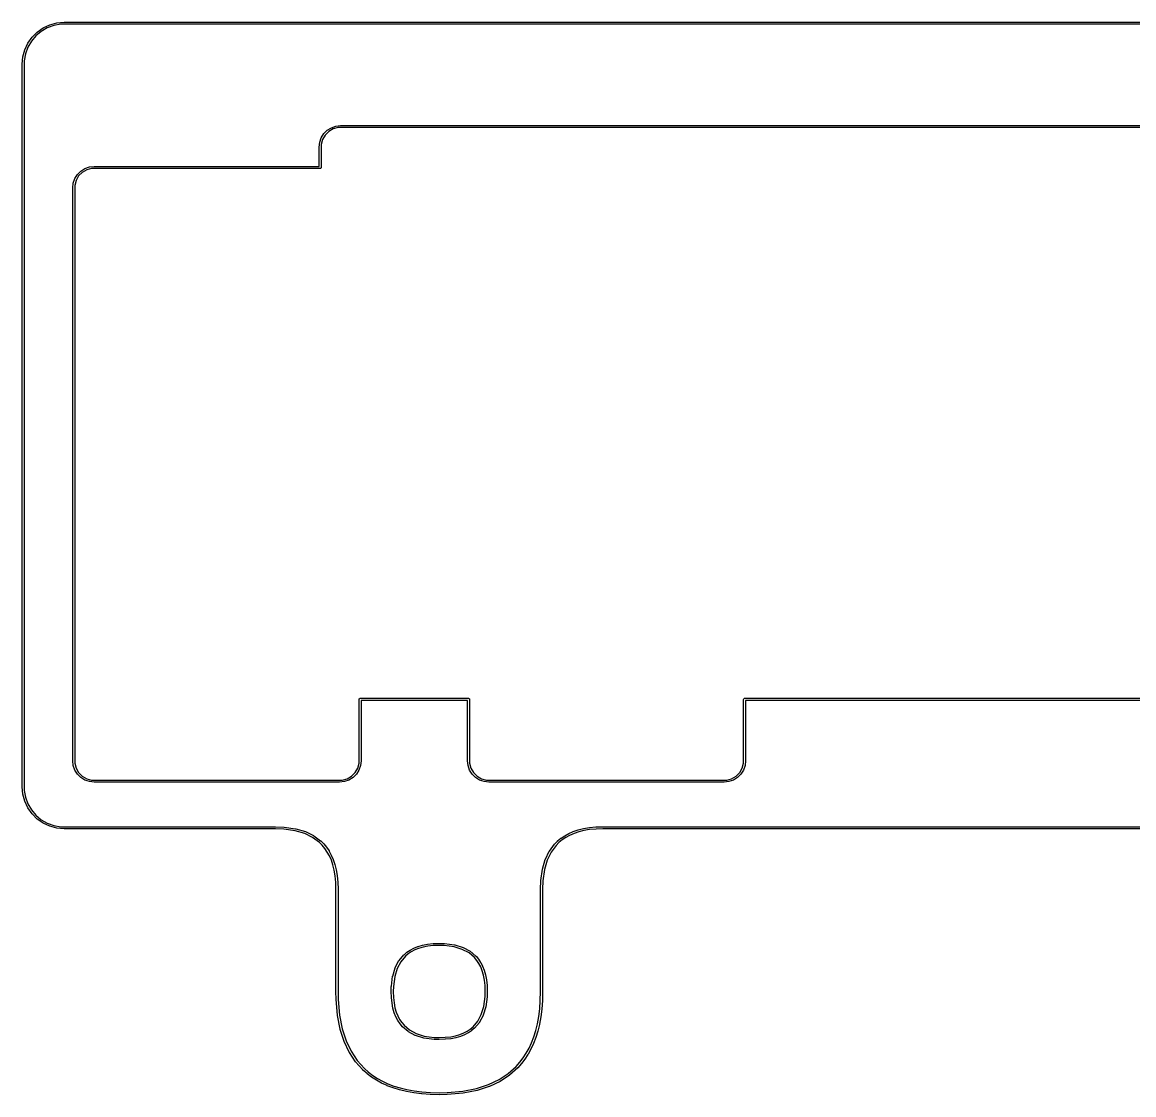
# Model space of a CAD drawing. Extents: x 16 to 363, y -178 to -8.
# Drawn here: x 278.75 to 305.93, y -178.13 to -151.91 of the extents above; entities that cross this region are included whole.
import ezdxf

# ---------------------------------------------------------------- set-up
doc = ezdxf.new("R2010")
doc.units = 0
doc.layers.add('BLACK', color=7, linetype='CONTINUOUS')

msp = doc.modelspace()

# ---------------------------------------------------------------- linework, layer by layer
at = {"layer": 'BLACK', "linetype": 'CONTINUOUS'}
for p, q in [((278.992467, -152.27766), (279.118807, -152.151328)), ((279.21629, -152.134804), (279.0856, -152.244459)), ((279.118807, -152.151328), (279.265165, -152.048855)), ((279.364036, -152.049511), (279.21629, -152.134804)), ((279.265165, -152.048855), (279.427094, -151.973354)), ((279.524349, -151.99117), (279.364036, -152.049511)), ((279.427094, -151.973354), (279.599674, -151.927121)), ((279.692358, -151.961554), (279.524349, -151.99117)), ((279.599674, -151.927121), (279.777119, -151.911606)), ((279.777658, -151.961559), (279.692358, -151.961554)), ((279.777119, -151.911606), (279.777659, -151.911499)), ((279.777659, -151.961499), (279.777658, -151.961498)), ((279.777658, -151.961498), (279.777658, -151.961499)), ((279.777658, -151.961499), (279.777658, -151.961559)), ((279.777659, -151.911499), (350.712573, -151.911499)), ((350.712573, -151.961499), (279.777659, -151.961499)), ((278.814475, -152.585936), (278.889985, -152.424011)), ((278.889985, -152.424011), (278.992467, -152.27766)), ((278.975938, -152.375142), (278.890635, -152.522883)), ((279.0856, -152.244459), (278.975938, -152.375142)), ((278.768231, -152.758513), (278.814475, -152.585936)), ((278.832285, -152.683193), (278.802659, -152.8512)), ((278.890635, -152.522883), (278.832285, -152.683193)), ((278.752659, -152.936497), (278.768231, -152.758513)), ((278.752659, -152.936499), (278.752659, -152.936497)), ((278.752659, -170.601499), (278.752659, -152.936499)), ((278.802659, -152.8512), (278.802659, -152.936497)), ((278.802659, -152.936497), (278.802659, -152.936499)), ((278.802659, -152.936499), (278.802659, -170.601499)), ((286.12656, -154.634173), (286.20969, -154.551046)), ((286.245364, -154.581414), (286.156926, -154.669848)), ((286.20969, -154.551046), (286.309233, -154.488503)), ((286.353678, -154.518883), (286.245364, -154.581414)), ((286.309233, -154.488503), (286.420199, -154.449678)), ((286.474485, -154.486517), (286.353678, -154.518883)), ((286.420199, -154.449678), (286.536775, -154.436547)), ((286.537019, -154.48652), (286.474485, -154.486517)), ((286.536775, -154.436547), (286.53702, -154.436499)), ((286.53702, -154.486499), (286.537019, -154.486498)), ((286.537019, -154.486498), (286.537019, -154.486499)), ((286.537019, -154.486499), (286.537019, -154.48652)), ((286.53702, -154.436499), (328.11202, -154.436499)), ((328.112019, -154.486499), (286.53702, -154.486499)), ((286.012021, -154.961494), (286.025183, -154.844677)), ((286.025183, -154.844677), (286.064012, -154.733714)), ((286.094391, -154.778159), (286.06202, -154.898965)), ((286.064012, -154.733714), (286.12656, -154.634173)), ((286.156926, -154.669848), (286.094391, -154.778159)), ((286.01202, -154.961499), (286.012021, -154.961494)), ((286.01202, -155.436499), (286.01202, -154.961499)), ((286.06202, -154.898965), (286.06202, -154.961499)), ((286.06202, -154.961499), (286.06202, -155.461499)), ((280.039012, -155.733714), (280.10156, -155.634173)), ((280.131926, -155.669848), (280.069391, -155.778159)), ((280.10156, -155.634173), (280.18469, -155.551046)), ((280.220364, -155.581414), (280.131926, -155.669848)), ((280.18469, -155.551046), (280.284233, -155.488503)), ((280.328678, -155.518883), (280.220364, -155.581414)), ((280.284233, -155.488503), (280.395199, -155.449678)), ((280.449485, -155.486517), (280.328678, -155.518883)), ((280.395199, -155.449678), (280.511775, -155.436547)), ((280.512019, -155.48652), (280.449485, -155.486517)), ((280.511775, -155.436547), (280.51202, -155.436499)), ((280.51202, -155.486499), (280.512019, -155.486498)), ((280.512019, -155.486498), (280.512019, -155.486499)), ((280.512019, -155.486499), (280.512019, -155.48652)), ((280.51202, -155.436499), (286.01202, -155.436499)), ((286.03702, -155.486499), (280.51202, -155.486499)), ((286.046587, -155.484596), (286.03702, -155.486499)), ((286.060117, -155.471066), (286.046587, -155.484596)), ((286.06202, -155.461499), (286.060117, -155.471066)), ((279.98702, -155.961499), (279.987021, -155.961494)), ((279.98702, -169.961499), (279.98702, -155.961499)), ((279.987021, -155.961494), (280.000183, -155.844677)), ((280.000183, -155.844677), (280.039012, -155.733714)), ((280.069391, -155.778159), (280.03702, -155.898965)), ((280.03702, -155.898965), (280.03702, -155.961499)), ((280.03702, -155.961499), (280.03702, -169.961499)), ((286.98702, -168.461499), (286.988923, -168.451932)), ((286.98702, -169.961499), (286.98702, -168.461499)), ((286.988923, -168.451932), (287.002453, -168.438402)), ((287.002453, -168.438402), (287.01202, -168.436499)), ((287.01202, -168.436499), (289.66202, -168.436499)), ((289.66202, -168.436499), (289.671587, -168.438402)), ((289.671587, -168.438402), (289.685117, -168.451932)), ((289.685117, -168.451932), (289.68702, -168.461499)), ((289.68702, -168.461499), (289.68702, -169.961499)), ((296.38702, -168.461499), (296.388923, -168.451932)), ((296.38702, -169.961499), (296.38702, -168.461499)), ((296.388923, -168.451932), (296.402453, -168.438402)), ((296.402453, -168.438402), (296.41202, -168.436499)), ((296.41202, -168.436499), (328.11202, -168.436499)), ((289.63702, -168.486499), (287.03702, -168.486499)), ((287.03702, -168.486499), (287.03702, -169.961499)), ((289.63702, -169.961499), (289.63702, -168.486499)), ((328.11202, -168.486499), (296.43702, -168.486499)), ((296.43702, -168.486499), (296.43702, -169.961499)), ((280.000164, -170.078325), (279.987001, -169.961499)), ((279.987001, -169.961499), (279.98702, -169.961499)), ((280.038995, -170.189293), (280.000164, -170.078325)), ((280.03702, -169.961499), (280.037001, -169.961594)), ((280.037001, -169.961594), (280.037001, -170.024036)), ((280.037001, -170.024036), (280.069373, -170.144847)), ((286.95465, -170.144846), (286.98702, -170.024035)), ((287.023858, -170.078324), (286.98503, -170.189292)), ((286.98702, -170.024035), (286.98702, -169.961499)), ((287.03702, -169.961499), (287.023858, -170.078324)), ((289.650164, -170.078325), (289.637001, -169.961499)), ((289.637001, -169.961499), (289.63702, -169.961499)), ((289.688995, -170.189293), (289.650164, -170.078325)), ((289.68702, -169.961499), (289.687001, -169.961594)), ((289.687001, -169.961594), (289.687001, -170.024036)), ((289.687001, -170.024036), (289.719373, -170.144847)), ((296.35465, -170.144846), (296.38702, -170.024035)), ((296.423858, -170.078324), (296.38503, -170.189292)), ((296.38702, -170.024035), (296.38702, -169.961499)), ((296.43702, -169.961499), (296.423858, -170.078324)), ((280.101544, -170.288838), (280.038995, -170.189293)), ((280.069373, -170.144847), (280.131911, -170.253162)), ((280.184678, -170.371968), (280.101544, -170.288838)), ((280.131911, -170.253162), (280.220352, -170.341601)), ((280.220352, -170.341601), (280.32867, -170.404134)), ((286.695364, -170.404143), (286.803678, -170.341604)), ((286.803678, -170.341604), (286.892116, -170.253162)), ((286.922483, -170.288837), (286.839354, -170.371969)), ((286.892116, -170.253162), (286.95465, -170.144846)), ((286.98503, -170.189292), (286.922483, -170.288837)), ((289.751544, -170.288838), (289.688995, -170.189293)), ((289.719373, -170.144847), (289.781911, -170.253162)), ((289.834678, -170.371968), (289.751544, -170.288838)), ((289.781911, -170.253162), (289.870352, -170.341601)), ((289.870352, -170.341601), (289.97867, -170.404134)), ((296.095364, -170.404143), (296.203678, -170.341604)), ((296.203678, -170.341604), (296.292116, -170.253162)), ((296.322483, -170.288837), (296.239354, -170.371969)), ((296.292116, -170.253162), (296.35465, -170.144846)), ((296.38503, -170.189292), (296.322483, -170.288837)), ((278.768189, -170.779491), (278.752601, -170.601501)), ((278.752601, -170.601501), (278.752659, -170.601501)), ((278.752659, -170.601501), (278.752659, -170.601499)), ((278.802659, -170.601499), (278.802601, -170.60179)), ((278.802601, -170.60179), (278.802609, -170.686799)), ((280.284225, -170.434514), (280.184678, -170.371968)), ((280.395194, -170.47334), (280.284225, -170.434514)), ((280.32867, -170.404134), (280.449482, -170.436502)), ((280.512018, -170.486498), (280.395194, -170.47334)), ((280.449482, -170.436502), (280.512019, -170.436499)), ((280.51202, -170.486499), (280.512018, -170.486498)), ((280.512019, -170.436499), (280.51202, -170.436499)), ((280.51202, -170.436499), (286.51202, -170.436499)), ((280.512021, -170.486499), (280.51202, -170.486499)), ((286.51202, -170.486499), (280.512021, -170.486499)), ((286.51202, -170.436499), (286.512125, -170.436519)), ((286.512021, -170.486499), (286.51202, -170.486498)), ((286.51202, -170.486498), (286.51202, -170.486499)), ((286.628846, -170.473353), (286.512021, -170.48652)), ((286.512021, -170.48652), (286.512021, -170.486499)), ((286.512125, -170.436519), (286.574555, -170.436518)), ((286.574555, -170.436518), (286.695364, -170.404143)), ((286.739811, -170.43452), (286.628846, -170.473353)), ((286.839354, -170.371969), (286.739811, -170.43452)), ((289.934225, -170.434514), (289.834678, -170.371968)), ((290.045194, -170.47334), (289.934225, -170.434514)), ((289.97867, -170.404134), (290.099482, -170.436502)), ((290.162018, -170.486498), (290.045194, -170.47334)), ((290.099482, -170.436502), (290.162019, -170.436499)), ((290.16202, -170.486499), (290.162018, -170.486498)), ((290.162019, -170.436499), (290.16202, -170.436499)), ((290.16202, -170.436499), (295.91202, -170.436499)), ((290.162021, -170.486499), (290.16202, -170.486499)), ((295.91202, -170.486499), (290.162021, -170.486499)), ((295.91202, -170.436499), (295.912125, -170.436519)), ((295.912021, -170.486499), (295.91202, -170.486498)), ((295.91202, -170.486498), (295.91202, -170.486499)), ((296.028846, -170.473353), (295.912021, -170.48652)), ((295.912021, -170.48652), (295.912021, -170.486499)), ((295.912125, -170.436519), (295.974555, -170.436518)), ((295.974555, -170.436518), (296.095364, -170.404143)), ((296.139811, -170.43452), (296.028846, -170.473353)), ((296.239354, -170.371969), (296.139811, -170.43452)), ((278.814446, -170.95207), (278.768189, -170.779491)), ((278.802609, -170.686799), (278.832248, -170.85481)), ((278.832248, -170.85481), (278.890609, -171.015122)), ((278.889965, -171.113996), (278.814446, -170.95207)), ((278.992453, -171.26035), (278.889965, -171.113996)), ((278.890609, -171.015122), (278.975919, -171.162866)), ((278.975919, -171.162866), (279.085587, -171.293553)), ((279.118796, -171.386685), (278.992453, -171.26035)), ((279.085587, -171.293553), (279.21628, -171.403213)), ((279.265156, -171.489165), (279.118796, -171.386685)), ((279.21628, -171.403213), (279.364029, -171.488515)), ((279.427086, -171.564674), (279.265156, -171.489165)), ((279.364029, -171.488515), (279.524345, -171.546867)), ((279.599668, -171.610921), (279.427086, -171.564674)), ((279.524345, -171.546867), (279.692357, -171.576496)), ((279.777658, -171.626499), (279.599668, -171.610921)), ((279.692357, -171.576496), (279.77766, -171.576499)), ((279.777659, -171.626499), (279.777658, -171.626498)), ((279.777658, -171.626498), (279.777658, -171.626499)), ((284.94656, -171.626499), (279.777659, -171.626499)), ((279.77766, -171.576499), (284.94702, -171.576499)), ((285.150515, -171.634017), (284.94656, -171.626499)), ((284.94702, -171.576499), (284.947479, -171.57659)), ((284.947479, -171.57659), (284.947941, -171.576516)), ((284.947941, -171.576516), (285.153657, -171.584099)), ((285.425814, -171.673011), (285.150515, -171.634017)), ((285.153657, -171.584099), (285.154932, -171.584401)), ((285.154932, -171.584401), (285.156242, -171.584329)), ((285.156242, -171.584329), (285.434637, -171.623762)), ((285.657278, -171.741298), (285.425814, -171.673011)), ((285.434637, -171.623762), (285.436374, -171.62437)), ((285.436374, -171.62437), (285.438205, -171.624537)), ((285.438205, -171.624537), (285.673438, -171.693936)), ((285.673438, -171.693936), (285.675294, -171.694909)), ((285.675294, -171.694909), (285.677323, -171.695444)), ((285.677323, -171.695444), (285.876008, -171.792358)), ((292.113891, -171.740212), (292.222465, -171.69316)), ((292.222465, -171.69316), (292.223533, -171.692929)), ((292.223533, -171.692929), (292.224483, -171.692387)), ((292.224483, -171.692387), (292.341129, -171.653408)), ((292.356002, -171.701155), (292.241362, -171.739463)), ((292.341129, -171.653408), (292.342151, -171.653278)), ((292.342151, -171.653278), (292.343087, -171.652841)), ((292.343087, -171.652841), (292.474405, -171.620571)), ((292.485411, -171.669354), (292.356002, -171.701155)), ((292.474405, -171.620571), (292.475365, -171.620528)), ((292.475365, -171.620528), (292.476265, -171.620188)), ((292.476265, -171.620188), (292.616504, -171.596838)), ((292.623844, -171.646304), (292.485411, -171.669354)), ((292.616504, -171.596838), (292.617397, -171.596866)), ((292.617397, -171.596866), (292.61825, -171.596611)), ((292.61825, -171.596611), (292.776456, -171.581611)), ((292.780361, -171.631464), (292.623844, -171.646304)), ((292.776456, -171.581611), (292.77727, -171.581694)), ((292.77727, -171.581694), (292.778072, -171.58151)), ((292.778072, -171.58151), (292.946277, -171.57651)), ((292.947393, -171.626499), (292.780361, -171.631464)), ((292.946277, -171.57651), (292.946649, -171.576572)), ((292.946649, -171.576572), (292.94702, -171.576499)), ((292.94702, -171.576499), (322.44702, -171.576499)), ((322.44702, -171.626499), (292.947393, -171.626499)), ((285.852017, -171.836286), (285.657278, -171.741298)), ((286.016104, -171.957916), (285.852017, -171.836286)), ((285.876008, -171.792358), (285.877846, -171.793756)), ((285.877846, -171.793756), (285.879935, -171.794743)), ((285.879935, -171.794743), (286.047337, -171.918829)), ((286.087344, -172.028781), (286.016104, -171.957916)), ((286.047337, -171.918829), (286.048563, -171.920181)), ((286.048563, -171.920181), (286.05008, -171.921189)), ((286.05008, -171.921189), (286.123471, -171.994192)), ((286.123471, -171.994192), (286.124157, -171.995213)), ((286.124157, -171.995213), (286.12511, -171.99599)), ((286.12511, -171.99599), (286.191356, -172.076136)), ((291.640264, -172.168584), (291.76435, -172.001182)), ((291.76435, -172.001182), (291.765702, -171.999955)), ((291.765702, -171.999955), (291.76671, -171.998439)), ((291.76671, -171.998439), (291.839713, -171.925048)), ((291.874302, -171.961174), (291.803437, -172.032414)), ((291.839713, -171.925048), (291.840734, -171.924361)), ((291.840734, -171.924361), (291.841511, -171.923409)), ((291.841511, -171.923409), (291.921657, -171.857163)), ((291.952583, -171.89647), (291.874302, -171.961174)), ((291.921657, -171.857163), (291.922734, -171.856582)), ((291.922734, -171.856582), (291.923591, -171.855717)), ((291.923591, -171.855717), (292.012976, -171.795336)), ((292.039984, -171.83743), (291.952583, -171.89647)), ((292.012976, -171.795336), (292.014075, -171.794874)), ((292.014075, -171.794874), (292.014987, -171.794112)), ((292.014987, -171.794112), (292.111849, -171.74121)), ((292.134812, -171.785639), (292.039984, -171.83743)), ((292.111849, -171.74121), (292.112944, -171.740866)), ((292.112944, -171.740866), (292.113891, -171.740212)), ((292.241362, -171.739463), (292.134812, -171.785639)), ((286.152048, -172.107062), (286.087344, -172.028781)), ((286.211088, -172.194463), (286.152048, -172.107062)), ((286.191356, -172.076136), (286.191936, -172.077213)), ((286.191936, -172.077213), (286.192802, -172.07807)), ((286.192802, -172.07807), (286.253183, -172.167455)), ((286.262879, -172.289291), (286.211088, -172.194463)), ((286.253183, -172.167455), (286.253644, -172.168554)), ((286.253644, -172.168554), (286.254407, -172.169466)), ((286.254407, -172.169466), (286.307309, -172.266328)), ((286.307309, -172.266328), (286.307652, -172.267423)), ((286.307652, -172.267423), (286.308307, -172.26837)), ((286.308307, -172.26837), (286.355359, -172.376944)), ((291.540965, -172.371196), (291.637879, -172.172511)), ((291.681807, -172.196501), (291.586819, -172.39124)), ((291.637879, -172.172511), (291.639277, -172.170672)), ((291.639277, -172.170672), (291.640264, -172.168584)), ((291.803437, -172.032414), (291.681807, -172.196501)), ((286.309055, -172.395841), (286.262879, -172.289291)), ((286.347363, -172.510481), (286.309055, -172.395841)), ((286.379164, -172.63989), (286.347363, -172.510481)), ((286.355359, -172.376944), (286.355589, -172.378012)), ((286.355589, -172.378012), (286.356132, -172.378962)), ((286.356132, -172.378962), (286.395111, -172.495608)), ((286.395111, -172.495608), (286.39524, -172.49663)), ((286.39524, -172.49663), (286.395678, -172.497566)), ((286.395678, -172.497566), (286.427948, -172.628884)), ((291.470058, -172.610314), (291.539457, -172.375081)), ((291.586819, -172.39124), (291.518532, -172.622704)), ((291.539457, -172.375081), (291.54043, -172.373224)), ((291.54043, -172.373224), (291.540965, -172.371196)), ((286.402214, -172.778323), (286.379164, -172.63989)), ((286.417054, -172.93484), (286.402214, -172.778323)), ((286.427948, -172.628884), (286.42799, -172.629844)), ((286.42799, -172.629844), (286.428331, -172.630744)), ((286.428331, -172.630744), (286.451681, -172.770983)), ((286.451681, -172.770983), (286.451652, -172.771876)), ((286.451652, -172.771876), (286.451908, -172.772729)), ((286.451908, -172.772729), (286.466908, -172.930935)), ((291.42985, -172.892277), (291.469283, -172.613882)), ((291.469283, -172.613882), (291.469891, -172.612144)), ((291.469891, -172.612144), (291.470058, -172.610314)), ((291.518532, -172.622704), (291.479538, -172.898003)), ((286.42202, -173.101871), (286.417054, -172.93484)), ((286.466908, -172.930935), (286.466824, -172.931749)), ((286.466824, -172.931749), (286.467009, -172.932551)), ((286.467009, -172.932551), (286.472009, -173.100756)), ((291.422037, -173.100578), (291.42962, -172.894862)), ((291.42962, -172.894862), (291.429922, -172.893586)), ((291.429922, -172.893586), (291.42985, -172.892277)), ((291.479538, -172.898003), (291.47202, -173.101958)), ((286.42202, -175.601499), (286.42202, -173.101871)), ((286.472009, -173.100756), (286.471946, -173.101128)), ((286.471946, -173.101128), (286.47202, -173.101499)), ((286.47202, -173.101499), (286.47202, -175.601242)), ((291.42202, -173.101499), (291.422111, -173.101039)), ((291.42202, -175.601234), (291.42202, -173.101499)), ((291.422111, -173.101039), (291.422037, -173.100578)), ((291.47202, -173.101958), (291.47202, -175.601499)), ((288.539953, -174.47009), (288.658934, -174.446958)), ((288.658934, -174.446958), (288.65998, -174.446962)), ((288.65998, -174.446962), (288.660977, -174.446648)), ((288.660977, -174.446648), (288.797635, -174.431648)), ((288.797635, -174.431648), (288.798585, -174.43173)), ((288.798585, -174.43173), (288.79951, -174.431514)), ((288.79951, -174.431514), (288.946168, -174.426514)), ((288.946168, -174.426514), (288.94695, -174.426641)), ((288.94695, -174.426641), (288.947735, -174.426509)), ((288.947735, -174.426509), (289.072161, -174.43007)), ((289.072161, -174.43007), (289.073417, -174.430357)), ((289.073417, -174.430357), (289.074703, -174.430273)), ((289.074703, -174.430273), (289.320709, -174.462603)), ((287.965642, -174.843847), (288.082849, -174.705941)), ((288.082849, -174.705941), (288.084491, -174.704639)), ((288.084491, -174.704639), (288.085802, -174.703002)), ((288.085802, -174.703002), (288.156157, -174.643802)), ((288.187292, -174.682949), (288.119591, -174.739915)), ((288.156157, -174.643802), (288.157376, -174.64313)), ((288.157376, -174.64313), (288.158361, -174.642146)), ((288.158361, -174.642146), (288.236013, -174.590245)), ((288.26268, -174.632561), (288.187292, -174.682949)), ((288.236013, -174.590245), (288.237269, -174.589724)), ((288.237269, -174.589724), (288.238327, -174.588873)), ((288.238327, -174.588873), (288.326701, -174.542694)), ((288.348713, -174.587605), (288.26268, -174.632561)), ((288.326701, -174.542694), (288.327944, -174.542329)), ((288.327944, -174.542329), (288.329034, -174.541623)), ((288.329034, -174.541623), (288.425279, -174.503315)), ((288.442651, -174.550216), (288.348713, -174.587605)), ((288.425279, -174.503315), (288.426484, -174.503092)), ((288.426484, -174.503092), (288.42757, -174.50253)), ((288.42757, -174.50253), (288.537771, -174.470617)), ((288.550589, -174.518959), (288.442651, -174.550216)), ((288.537771, -174.470617), (288.538901, -174.47052)), ((288.538901, -174.47052), (288.539953, -174.47009)), ((288.667451, -174.496238), (288.550589, -174.518959)), ((288.802164, -174.481451), (288.667451, -174.496238)), ((288.947077, -174.476511), (288.802164, -174.481451)), ((289.069456, -174.480013), (288.947077, -174.476511)), ((289.31213, -174.511905), (289.069456, -174.480013)), ((289.511038, -174.572792), (289.31213, -174.511905)), ((289.320709, -174.462603), (289.32269, -174.463274)), ((289.32269, -174.463274), (289.324769, -174.463485)), ((289.324769, -174.463485), (289.527995, -174.525693)), ((289.674342, -174.659962), (289.511038, -174.572792)), ((289.527995, -174.525693), (289.530128, -174.52684)), ((289.530128, -174.52684), (289.53245, -174.527543)), ((289.53245, -174.527543), (289.700254, -174.617116)), ((289.808603, -174.77407), (289.674342, -174.659962)), ((289.700254, -174.617116), (289.702329, -174.618817)), ((289.702329, -174.618817), (289.704672, -174.620122)), ((289.704672, -174.620122), (289.842578, -174.737327)), ((287.873064, -175.01607), (287.962636, -174.848264)), ((288.005481, -174.874177), (287.918314, -175.037478)), ((287.962636, -174.848264), (287.964338, -174.846186)), ((287.964338, -174.846186), (287.965642, -174.843847)), ((288.119591, -174.739915), (288.005481, -174.874177)), ((289.865568, -174.841771), (289.808603, -174.77407)), ((289.842578, -174.737327), (289.84388, -174.738971)), ((289.84388, -174.738971), (289.845517, -174.740281)), ((289.845517, -174.740281), (289.904716, -174.810636)), ((289.915957, -174.917159), (289.865568, -174.841771)), ((289.904716, -174.810636), (289.905387, -174.811855)), ((289.905387, -174.811855), (289.906372, -174.81284)), ((289.906372, -174.81284), (289.958273, -174.890491)), ((289.960913, -175.003192), (289.915957, -174.917159)), ((289.958273, -174.890491), (289.958793, -174.891747)), ((289.958793, -174.891747), (289.959646, -174.892806)), ((289.959646, -174.892806), (290.005825, -174.98118)), ((290.005825, -174.98118), (290.006189, -174.982423)), ((290.006189, -174.982423), (290.006896, -174.983513)), ((290.006896, -174.983513), (290.045204, -175.079759)), ((287.775794, -175.473816), (287.808124, -175.22781)), ((287.808124, -175.22781), (287.808795, -175.225828)), ((287.808795, -175.225828), (287.809006, -175.22375)), ((287.809006, -175.22375), (287.871214, -175.020524)), ((287.857426, -175.236388), (287.825534, -175.479062)), ((287.918314, -175.037478), (287.857426, -175.236388)), ((287.871214, -175.020524), (287.872361, -175.018389)), ((287.872361, -175.018389), (287.873064, -175.01607)), ((289.998302, -175.097131), (289.960913, -175.003192)), ((290.029559, -175.205068), (289.998302, -175.097131)), ((290.05228, -175.32193), (290.029559, -175.205068)), ((290.045204, -175.079759), (290.045426, -175.080964)), ((290.045426, -175.080964), (290.045989, -175.08205)), ((290.045989, -175.08205), (290.077901, -175.192249)), ((290.077901, -175.192249), (290.077997, -175.193378)), ((290.077997, -175.193378), (290.078429, -175.194432)), ((290.078429, -175.194432), (290.101561, -175.313413)), ((287.77203, -175.600784), (287.775591, -175.476358)), ((287.775591, -175.476358), (287.775878, -175.475101)), ((287.775878, -175.475101), (287.775794, -175.473816)), ((287.825534, -175.479062), (287.822032, -175.601441)), ((290.067067, -175.456644), (290.05228, -175.32193)), ((290.072007, -175.601556), (290.067067, -175.456644)), ((290.101561, -175.313413), (290.101556, -175.314459)), ((290.101556, -175.314459), (290.101871, -175.315456)), ((290.101871, -175.315456), (290.116871, -175.452115)), ((290.116871, -175.452115), (290.116788, -175.453065)), ((290.116788, -175.453065), (290.117005, -175.45399)), ((290.117005, -175.45399), (290.122005, -175.600647)), ((286.422069, -175.60175), (286.42202, -175.601499)), ((286.422025, -175.602003), (286.422069, -175.60175)), ((286.425933, -175.795786), (286.422025, -175.602003)), ((286.426119, -175.796632), (286.425933, -175.795786)), ((286.426026, -175.797495), (286.426119, -175.796632)), ((286.460361, -176.183876), (286.426026, -175.797495)), ((286.47202, -175.601242), (286.475905, -175.793921)), ((286.475905, -175.793921), (286.510048, -176.178137)), ((287.772162, -175.601568), (287.77203, -175.600784)), ((287.772035, -175.602351), (287.772162, -175.601568)), ((287.777035, -175.749009), (287.772035, -175.602351)), ((287.777251, -175.749934), (287.777035, -175.749009)), ((287.777169, -175.750885), (287.777251, -175.749934)), ((287.792169, -175.887542), (287.777169, -175.750885)), ((287.822032, -175.601441), (287.826972, -175.746354)), ((287.826972, -175.746354), (287.841757, -175.881054)), ((290.036613, -175.966606), (290.068505, -175.723935)), ((290.068505, -175.723935), (290.072007, -175.601556)), ((290.118246, -175.729183), (290.085916, -175.975188)), ((290.118449, -175.72664), (290.118161, -175.727896)), ((290.118161, -175.727896), (290.118246, -175.729183)), ((290.12201, -175.602214), (290.118449, -175.72664)), ((290.122005, -175.600647), (290.121877, -175.601429)), ((290.121877, -175.601429), (290.12201, -175.602214)), ((291.417041, -175.818905), (291.42202, -175.601234)), ((291.472013, -175.602071), (291.467013, -175.820678)), ((291.47202, -175.601499), (291.471963, -175.601785)), ((291.471963, -175.601785), (291.472013, -175.602071)), ((287.792483, -175.888538), (287.792169, -175.887542)), ((287.792479, -175.889585), (287.792483, -175.888538)), ((287.815612, -176.008566), (287.792479, -175.889585)), ((287.816041, -176.009616), (287.815612, -176.008566)), ((287.816139, -176.010749), (287.816041, -176.009616)), ((287.848051, -176.120949), (287.816139, -176.010749)), ((287.841757, -175.881054), (287.86448, -175.997929)), ((287.86448, -175.997929), (287.89574, -176.105877)), ((289.975726, -176.165517), (290.036613, -175.966606)), ((290.085034, -175.979248), (290.022826, -176.182473)), ((290.085244, -175.977169), (290.085034, -175.979248)), ((290.085916, -175.975188), (290.085244, -175.977169)), ((291.378592, -176.215114), (291.40213, -176.026274)), ((291.40213, -176.026274), (291.417041, -175.818905)), ((291.451828, -176.031805), (291.428123, -176.221985)), ((291.451956, -176.030506), (291.45178, -176.031145)), ((291.45178, -176.031145), (291.451828, -176.031805)), ((291.466956, -175.821899), (291.451956, -176.030506)), ((291.467013, -175.820678), (291.466878, -175.821281)), ((291.466878, -175.821281), (291.466956, -175.821899)), ((286.460735, -176.185152), (286.460361, -176.183876)), ((286.460732, -176.186483), (286.460735, -176.185152)), ((286.527279, -176.525199), (286.460732, -176.186483)), ((286.510048, -176.178137), (286.576055, -176.514105)), ((287.848613, -176.122034), (287.848051, -176.120949)), ((287.848836, -176.12324), (287.848613, -176.122034)), ((287.887144, -176.219486), (287.848836, -176.12324)), ((287.887851, -176.220576), (287.887144, -176.219486)), ((287.888215, -176.221818), (287.887851, -176.220576)), ((287.934394, -176.310192), (287.888215, -176.221818)), ((287.89574, -176.105877), (287.933126, -176.199805)), ((287.933126, -176.199805), (287.978082, -176.285838)), ((287.935245, -176.311249), (287.934394, -176.310192)), ((287.935766, -176.312506), (287.935245, -176.311249)), ((287.987667, -176.390158), (287.935766, -176.312506)), ((287.978082, -176.285838), (288.02847, -176.361226)), ((289.774448, -176.463082), (289.888558, -176.32882)), ((289.888558, -176.32882), (289.975726, -176.165517)), ((290.020976, -176.186928), (289.931404, -176.354733)), ((290.021678, -176.184606), (290.020976, -176.186928)), ((290.022826, -176.182473), (290.021678, -176.184606)), ((291.345995, -176.394725), (291.378592, -176.215114)), ((291.427913, -176.223358), (291.395058, -176.404388)), ((291.428123, -176.221985), (291.427901, -176.222653)), ((291.427901, -176.222653), (291.427913, -176.223358)), ((286.527845, -176.526575), (286.527279, -176.525199)), ((286.528018, -176.528059), (286.527845, -176.526575)), ((286.623811, -176.824868), (286.528018, -176.528059)), ((286.576055, -176.514105), (286.67089, -176.807952)), ((287.988651, -176.391142), (287.987667, -176.390158)), ((287.989323, -176.392362), (287.988651, -176.391142)), ((288.048523, -176.462717), (287.989323, -176.392362)), ((288.02847, -176.361226), (288.085436, -176.428927)), ((288.05016, -176.464027), (288.048523, -176.462717)), ((288.051462, -176.46567), (288.05016, -176.464027)), ((288.189368, -176.582877), (288.051462, -176.46567)), ((288.085436, -176.428927), (288.219698, -176.543037)), ((288.19171, -176.584181), (288.189368, -176.582877)), ((288.193786, -176.585883), (288.19171, -176.584181)), ((288.361591, -176.675455), (288.193786, -176.585883)), ((288.219698, -176.543037), (288.383001, -176.630205)), ((289.451391, -176.65278), (289.545326, -176.615392)), ((289.545326, -176.615392), (289.631359, -176.570436)), ((289.655713, -176.614125), (289.567339, -176.660304)), ((289.631359, -176.570436), (289.706745, -176.520049)), ((289.65677, -176.613273), (289.655713, -176.614125)), ((289.658027, -176.612753), (289.65677, -176.613273)), ((289.735679, -176.560851), (289.658027, -176.612753)), ((289.706745, -176.520049), (289.774448, -176.463082)), ((289.736663, -176.559866), (289.735679, -176.560851)), ((289.737883, -176.559195), (289.736663, -176.559866)), ((289.808238, -176.499996), (289.737883, -176.559195)), ((289.809548, -176.498358), (289.808238, -176.499996)), ((289.811191, -176.497057), (289.809548, -176.498358)), ((289.928398, -176.359151), (289.811191, -176.497057)), ((289.929702, -176.356808), (289.928398, -176.359151)), ((289.931404, -176.354733), (289.929702, -176.356808)), ((291.258087, -176.713692), (291.306195, -176.558472)), ((291.354187, -176.572521), (291.305601, -176.729283)), ((291.306195, -176.558472), (291.345995, -176.394725)), ((291.354268, -176.57174), (291.354187, -176.572521)), ((291.354601, -176.571025), (291.354268, -176.57174)), ((291.394753, -176.405828), (291.354601, -176.571025)), ((291.394784, -176.405081), (291.394753, -176.405828)), ((291.395058, -176.404388), (291.394784, -176.405081)), ((286.624611, -176.826303), (286.623811, -176.824868)), ((286.625012, -176.827898), (286.624611, -176.826303)), ((286.748253, -177.087892), (286.625012, -176.827898)), ((286.67089, -176.807952), (286.792679, -177.064885)), ((288.363912, -176.676157), (288.361591, -176.675455)), ((288.366046, -176.677305), (288.363912, -176.676157)), ((288.569271, -176.739513), (288.366046, -176.677305)), ((288.383001, -176.630205), (288.581912, -176.691092)), ((288.571349, -176.739723), (288.569271, -176.739513)), ((288.573331, -176.740395), (288.571349, -176.739723)), ((288.819336, -176.772725), (288.573331, -176.740395)), ((288.581912, -176.691092), (288.824583, -176.722984)), ((288.820622, -176.77264), (288.819336, -176.772725)), ((288.821879, -176.772928), (288.820622, -176.77264)), ((288.946305, -176.776489), (288.821879, -176.772928)), ((288.824583, -176.722984), (288.946962, -176.726486)), ((288.947089, -176.776356), (288.946305, -176.776489)), ((288.946962, -176.726486), (289.091874, -176.721546)), ((288.947872, -176.776484), (288.947089, -176.776356)), ((289.094529, -176.771484), (288.947872, -176.776484)), ((289.091874, -176.721546), (289.226575, -176.706761)), ((289.095454, -176.771267), (289.094529, -176.771484)), ((289.096405, -176.77135), (289.095454, -176.771267)), ((289.233063, -176.75635), (289.096405, -176.77135)), ((289.226575, -176.706761), (289.34345, -176.684038)), ((289.234059, -176.756035), (289.233063, -176.75635)), ((289.235106, -176.75604), (289.234059, -176.756035)), ((289.354087, -176.732907), (289.235106, -176.75604)), ((289.34345, -176.684038), (289.451391, -176.65278)), ((289.355137, -176.732477), (289.354087, -176.732907)), ((289.35627, -176.73238), (289.355137, -176.732477)), ((289.466469, -176.700468), (289.35627, -176.73238)), ((289.467554, -176.699905), (289.466469, -176.700468)), ((289.46876, -176.699683), (289.467554, -176.699905)), ((289.565007, -176.661375), (289.46876, -176.699683)), ((289.566097, -176.660667), (289.565007, -176.661375)), ((289.567339, -176.660304), (289.566097, -176.660667)), ((291.141729, -176.989405), (291.20377, -176.855494)), ((291.249497, -176.875739), (291.186727, -177.011223)), ((291.20377, -176.855494), (291.258087, -176.713692)), ((291.249699, -176.8749), (291.249497, -176.875739)), ((291.250159, -176.874172), (291.249699, -176.8749)), ((291.305068, -176.730824), (291.250159, -176.874172)), ((291.305207, -176.730008), (291.305068, -176.730824)), ((291.305601, -176.729283), (291.305207, -176.730008)), ((286.749309, -177.089314), (286.748253, -177.087892)), ((286.74998, -177.090958), (286.749309, -177.089314)), ((286.900145, -177.318411), (286.74998, -177.090958)), ((286.792679, -177.064885), (286.940849, -177.289315)), ((290.998934, -177.227387), (291.073983, -177.112103)), ((291.116386, -177.138615), (291.040337, -177.255436)), ((291.073983, -177.112103), (291.141729, -176.989405)), ((291.116727, -177.137762), (291.116386, -177.138615)), ((291.11732, -177.13706), (291.116727, -177.137762)), ((291.185928, -177.012798), (291.11732, -177.13706)), ((291.186198, -177.011946), (291.185928, -177.012798)), ((291.186727, -177.011223), (291.186198, -177.011946)), ((286.901453, -177.319734), (286.900145, -177.318411)), ((286.902404, -177.321337), (286.901453, -177.319734)), ((287.080314, -177.51953), (286.902404, -177.321337)), ((286.940849, -177.289315), (287.116575, -177.485076)), ((290.634836, -177.607669), (290.830596, -177.431943)), ((290.830596, -177.431943), (290.918142, -177.333384)), ((290.956147, -177.365889), (290.867042, -177.466204)), ((290.918142, -177.333384), (290.998934, -177.227387)), ((290.956626, -177.365071), (290.956147, -177.365889)), ((290.957339, -177.364442), (290.956626, -177.365071)), ((291.039268, -177.256952), (290.957339, -177.364442)), ((291.03968, -177.256108), (291.039268, -177.256952)), ((291.040337, -177.255436), (291.03968, -177.256108)), ((287.081453, -177.520383), (287.080314, -177.51953)), ((287.082315, -177.521521), (287.081453, -177.520383)), ((287.182628, -177.610626), (287.082315, -177.521521)), ((287.116575, -177.485076), (287.215133, -177.572621)), ((287.183447, -177.611106), (287.182628, -177.610626)), ((287.184076, -177.611818), (287.183447, -177.611106)), ((287.291566, -177.693747), (287.184076, -177.611818)), ((287.215133, -177.572621), (287.32113, -177.653413)), ((287.292409, -177.694159), (287.291566, -177.693747)), ((287.293082, -177.694816), (287.292409, -177.694159)), ((287.409904, -177.770865), (287.293082, -177.694816)), ((287.32113, -177.653413), (287.436415, -177.728462)), ((290.410406, -177.755839), (290.634836, -177.607669)), ((290.663932, -177.648374), (290.436479, -177.798539)), ((290.665255, -177.647065), (290.663932, -177.648374)), ((290.666858, -177.646115), (290.665255, -177.647065)), ((290.865051, -177.468205), (290.666858, -177.646115)), ((290.865904, -177.467064), (290.865051, -177.468205)), ((290.867042, -177.466204), (290.865904, -177.467064)), ((287.410756, -177.771206), (287.409904, -177.770865)), ((287.411459, -177.771799), (287.410756, -177.771206)), ((287.53572, -177.840408), (287.411459, -177.771799)), ((287.436415, -177.728462), (287.559107, -177.796206)), ((287.536573, -177.840679), (287.53572, -177.840408)), ((287.537295, -177.841206), (287.536573, -177.840679)), ((287.672781, -177.903976), (287.537295, -177.841206)), ((287.559107, -177.796206), (287.693024, -177.858249)), ((287.673617, -177.904178), (287.672781, -177.903976)), ((287.674347, -177.904638), (287.673617, -177.904178)), ((287.817694, -177.959547), (287.674347, -177.904638)), ((287.693024, -177.858249), (287.834825, -177.912566)), ((287.818509, -177.959686), (287.817694, -177.959547)), ((287.819235, -177.96008), (287.818509, -177.959686)), ((287.975998, -178.008667), (287.819235, -177.96008)), ((287.834825, -177.912566), (287.990046, -177.960674)), ((287.990046, -177.960674), (288.153793, -178.000474)), ((289.523658, -178.03847), (289.859625, -177.972463)), ((289.859625, -177.972463), (290.153479, -177.877624)), ((290.170389, -177.924708), (289.873579, -178.020501)), ((290.153479, -177.877624), (290.410406, -177.755839)), ((290.171824, -177.923907), (290.170389, -177.924708)), ((290.173419, -177.923507), (290.171824, -177.923907)), ((290.433413, -177.800266), (290.173419, -177.923507)), ((290.434835, -177.799209), (290.433413, -177.800266)), ((290.436479, -177.798539), (290.434835, -177.799209)), ((287.976781, -178.008748), (287.975998, -178.008667)), ((287.977494, -178.00908), (287.976781, -178.008748)), ((288.142691, -178.049232), (287.977494, -178.00908)), ((288.143437, -178.049263), (288.142691, -178.049232)), ((288.144131, -178.049537), (288.143437, -178.049263)), ((288.325161, -178.082392), (288.144131, -178.049537)), ((288.153793, -178.000474), (288.333404, -178.033071)), ((288.325865, -178.08238), (288.325161, -178.082392)), ((288.326534, -178.082602), (288.325865, -178.08238)), ((288.516714, -178.106307), (288.326534, -178.082602)), ((288.333404, -178.033071), (288.522244, -178.056609)), ((288.517373, -178.106259), (288.516714, -178.106307)), ((288.518013, -178.106435), (288.517373, -178.106259)), ((288.72662, -178.121435), (288.518013, -178.106435)), ((288.522244, -178.056609), (288.729613, -178.07152)), ((288.727237, -178.121357), (288.72662, -178.121435)), ((288.727841, -178.121492), (288.727237, -178.121357)), ((288.946448, -178.126492), (288.727841, -178.121492)), ((288.729613, -178.07152), (288.94704, -178.076493)), ((288.946984, -178.126397), (288.946448, -178.126492)), ((288.947524, -178.126494), (288.946984, -178.126397)), ((288.94704, -178.076493), (289.139442, -178.072613)), ((289.141307, -178.122586), (288.947524, -178.126494)), ((289.139442, -178.072613), (289.523658, -178.03847)), ((289.142153, -178.122399), (289.141307, -178.122586)), ((289.143016, -178.122493), (289.142153, -178.122399)), ((289.529397, -178.088158), (289.143016, -178.122493)), ((289.530673, -178.087783), (289.529397, -178.088158)), ((289.532004, -178.087787), (289.530673, -178.087783)), ((289.870719, -178.02124), (289.532004, -178.087787)), ((289.872095, -178.020673), (289.870719, -178.02124)), ((289.873579, -178.020501), (289.872095, -178.020673))]:
    msp.add_line(p, q, dxfattribs=at)

doc.saveas('drawing.dxf')
